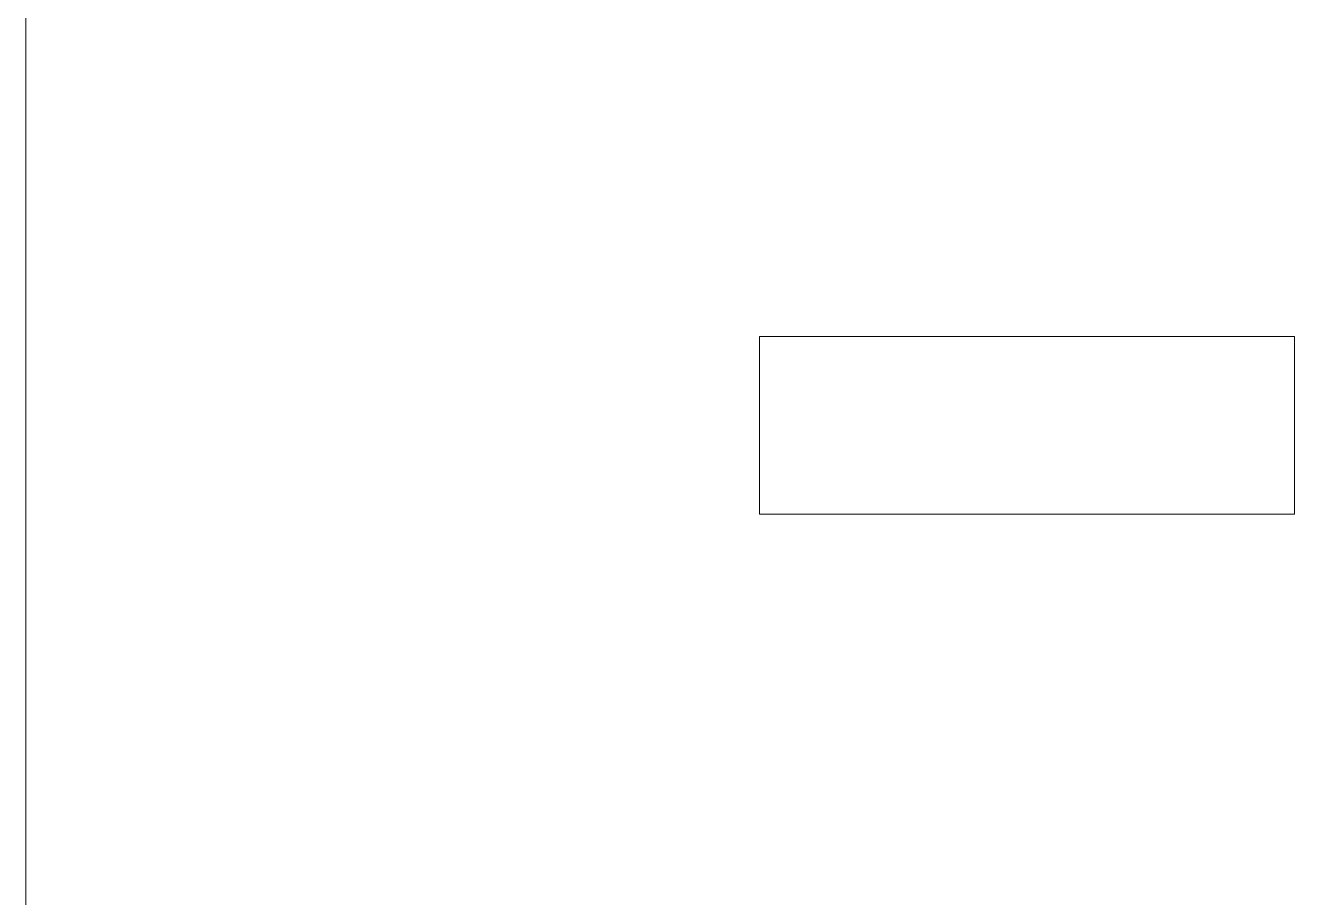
# Model space of a CAD drawing. Header units: inches. Extents: x -9.7 to 11.8, y -8.7 to 8.7.
# Drawn here: x 1.088 to 1.981, y 3.379 to 3.982 of the extents above; entities that cross this region are included whole.
import ezdxf

# ---------------------------------------------------------------- set-up
doc = ezdxf.new("R2010")
doc.units = ezdxf.units.IN
doc.header["$MEASUREMENT"] = 0
doc.layers.add('Left Side', color=7, linetype='Continuous')
doc.layers.add('minion divider', color=7, linetype='Continuous')

msp = doc.modelspace()

# ---------------------------------------------------------------- linework, layer by layer
at = {"layer": 'Left Side', "color": 240, "lineweight": 9}
for points, knots in [([(2.33929, 1.52785), (2.33929, 1.52785), (2.33929, 2.13069), (2.33929, 2.13069), (2.33929, 2.13069), (2.33929, 2.13069), (2.2163, 2.13069), (2.2163, 2.13069), (2.2163, 2.13069), (2.2163, 2.13069), (2.21624, 2.50069), (2.21624, 2.50069), (2.21624, 2.50069), (2.21624, 2.50069), (2.33929, 2.50069), (2.33929, 2.50069), (2.33929, 2.50069), (2.33929, 2.50069), (2.33929, 3.64611), (2.33929, 3.64611), (2.33929, 3.64611), (2.33929, 3.64611), (2.46326, 3.64573), (2.46326, 3.64573), (2.46326, 3.64573), (2.46326, 3.64573), (2.46326, 3.98069), (2.46326, 3.98069), (2.46326, 3.98069), (2.46326, 3.98069), (2.58826, 3.98069), (2.58826, 3.98069), (2.58826, 3.98069), (2.58826, 3.98069), (2.58826, 4.35069), (2.58826, 4.35069), (2.58826, 4.35069), (2.58826, 4.35069), (2.46326, 4.35069), (2.46326, 4.35069), (2.46326, 4.35069), (2.46326, 4.35069), (2.46326, 4.72069), (2.46326, 4.72069), (2.46326, 4.72069), (2.46326, 4.72069), (2.58826, 4.72069), (2.58826, 4.72069), (2.58826, 4.72069), (2.58826, 4.72069), (2.58826, 5.09069), (2.58826, 5.09069), (2.58826, 5.09069), (2.58826, 5.09069), (2.46326, 5.09069), (2.46326, 5.09069), (2.46326, 5.09069), (2.46326, 5.09069), (2.46326, 5.46069), (2.46326, 5.46069), (2.46326, 5.46069), (2.46326, 5.46069), (2.58826, 5.46069), (2.58826, 5.46069), (2.58826, 5.46069), (2.58826, 5.46069), (2.58826, 5.60664), (2.58826, 5.60664), (2.58826, 5.60664), (2.58826, 5.60664), (2.2214, 5.6065), (2.2214, 5.6065), (2.2214, 5.6065), (2.22056, 5.6065), (2.2214, 5.60985), (2.2214, 5.60901), (2.2214, 5.60901), (2.2214, 5.60901), (2.2214, 5.48401), (2.2214, 5.48401), (2.2214, 5.48401), (2.2214, 5.48401), (1.8514, 5.48401), (1.8514, 5.48401), (1.8514, 5.48401), (1.8514, 5.48401), (1.8514, 5.60901), (1.8514, 5.60901), (1.8514, 5.60901), (1.8514, 5.60901), (1.08826, 5.60901), (1.08826, 5.60901)], [0, 0, 0, 0, 0.041667, 0.041667, 0.041667, 0.041667, 0.083333, 0.083333, 0.083333, 0.083333, 0.125, 0.125, 0.125, 0.125, 0.166667, 0.166667, 0.166667, 0.166667, 0.208333, 0.208333, 0.208333, 0.208333, 0.25, 0.25, 0.25, 0.25, 0.291667, 0.291667, 0.291667, 0.291667, 0.333333, 0.333333, 0.333333, 0.333333, 0.375, 0.375, 0.375, 0.375, 0.416667, 0.416667, 0.416667, 0.416667, 0.458333, 0.458333, 0.458333, 0.458333, 0.5, 0.5, 0.5, 0.5, 0.541667, 0.541667, 0.541667, 0.541667, 0.583333, 0.583333, 0.583333, 0.583333, 0.625, 0.625, 0.625, 0.625, 0.666667, 0.666667, 0.666667, 0.666667, 0.708333, 0.708333, 0.708333, 0.708333, 0.75, 0.75, 0.75, 0.75, 0.791667, 0.791667, 0.791667, 0.791667, 0.833333, 0.833333, 0.833333, 0.833333, 0.875, 0.875, 0.875, 0.875, 0.916667, 0.916667, 0.916667, 0.916667, 1, 1, 1, 1]), ([(1.08826, 5.60901), (1.08826, 5.60901), (1.08826, -2.00731), (1.08826, -2.00731), (1.08826, -2.00731), (1.08826, -2.00731), (1.08826, -2.13231), (1.08826, -2.13231), (1.08826, -2.13231), (1.08826, -2.13231), (1.22026, -2.13231), (1.22026, -2.13231), (1.22026, -2.13231), (1.22026, -2.13231), (1.22026, -2.00731), (1.22026, -2.00731), (1.22026, -2.00731), (1.22026, -2.00731), (1.59026, -2.00731), (1.59026, -2.00731), (1.59026, -2.00731), (1.59026, -2.00731), (1.59026, -2.13231), (1.59026, -2.13231), (1.59026, -2.13231), (1.59026, -2.13231), (1.96026, -2.13231), (1.96026, -2.13231), (1.96026, -2.13231), (1.96026, -2.13231), (1.96026, -2.00731), (1.96026, -2.00731), (1.96026, -2.00731), (1.96026, -2.00731), (2.33026, -2.00731), (2.33026, -2.00731), (2.33026, -2.00731), (2.33026, -2.00731), (2.33929, -1.76259), (2.33929, -1.76259), (2.33929, -1.76259), (2.33929, -1.76259), (2.33929, -1.56931), (2.33929, -1.56931), (2.33929, -1.56931), (2.33929, -1.56931), (2.21678, -1.56931), (2.21678, -1.56931), (2.21678, -1.56931), (2.21678, -1.56931), (2.21672, -1.19931), (2.21672, -1.19931), (2.21672, -1.19931), (2.21672, -1.19931), (2.33929, -1.19931), (2.33929, -1.19931), (2.33929, -1.19931), (2.33929, -1.19931), (2.33929, -0.08931), (2.33929, -0.08931), (2.33929, -0.08931), (2.33929, -0.08931), (2.21654, -0.08931), (2.21654, -0.08931), (2.21654, -0.08931), (2.21654, -0.08931), (2.21648, 0.28069), (2.21648, 0.28069), (2.21648, 0.28069), (2.21648, 0.28069), (2.33929, 0.28069), (2.33929, 0.28069), (2.33929, 0.28069), (2.33929, 0.28069), (2.33929, 0.88202), (2.33929, 0.88202)], [0, 0, 0, 0, 0.05, 0.05, 0.05, 0.05, 0.1, 0.1, 0.1, 0.1, 0.15, 0.15, 0.15, 0.15, 0.2, 0.2, 0.2, 0.2, 0.25, 0.25, 0.25, 0.25, 0.3, 0.3, 0.3, 0.3, 0.35, 0.35, 0.35, 0.35, 0.4, 0.4, 0.4, 0.4, 0.45, 0.45, 0.45, 0.45, 0.5, 0.5, 0.5, 0.5, 0.55, 0.55, 0.55, 0.55, 0.6, 0.6, 0.6, 0.6, 0.65, 0.65, 0.65, 0.65, 0.7, 0.7, 0.7, 0.7, 0.75, 0.75, 0.75, 0.75, 0.8, 0.8, 0.8, 0.8, 0.85, 0.85, 0.85, 0.85, 0.9, 0.9, 0.9, 0.9, 1, 1, 1, 1])]:
    msp.add_open_spline(points, degree=3, knots=knots, dxfattribs=at)
at = {"layer": 'minion divider', "color": 240, "lineweight": 9}
msp.add_open_spline([(1.59561, 3.64416), (1.59561, 3.64416), (1.59561, 3.76709), (1.59561, 3.76709), (1.59561, 3.76709), (1.59561, 3.76709), (1.96561, 3.76709), (1.96561, 3.76709), (1.96561, 3.76709), (1.96561, 3.76709), (1.96561, 3.64422), (1.96561, 3.64422), (1.96561, 3.64422), (1.96561, 3.64422), (1.59561, 3.64416), (1.59561, 3.64416)], degree=3, knots=[0, 0, 0, 0, 0.2, 0.2, 0.2, 0.2, 0.4, 0.4, 0.4, 0.4, 0.6, 0.6, 0.6, 0.6, 1, 1, 1, 1], dxfattribs=at)

doc.saveas('drawing.dxf')
